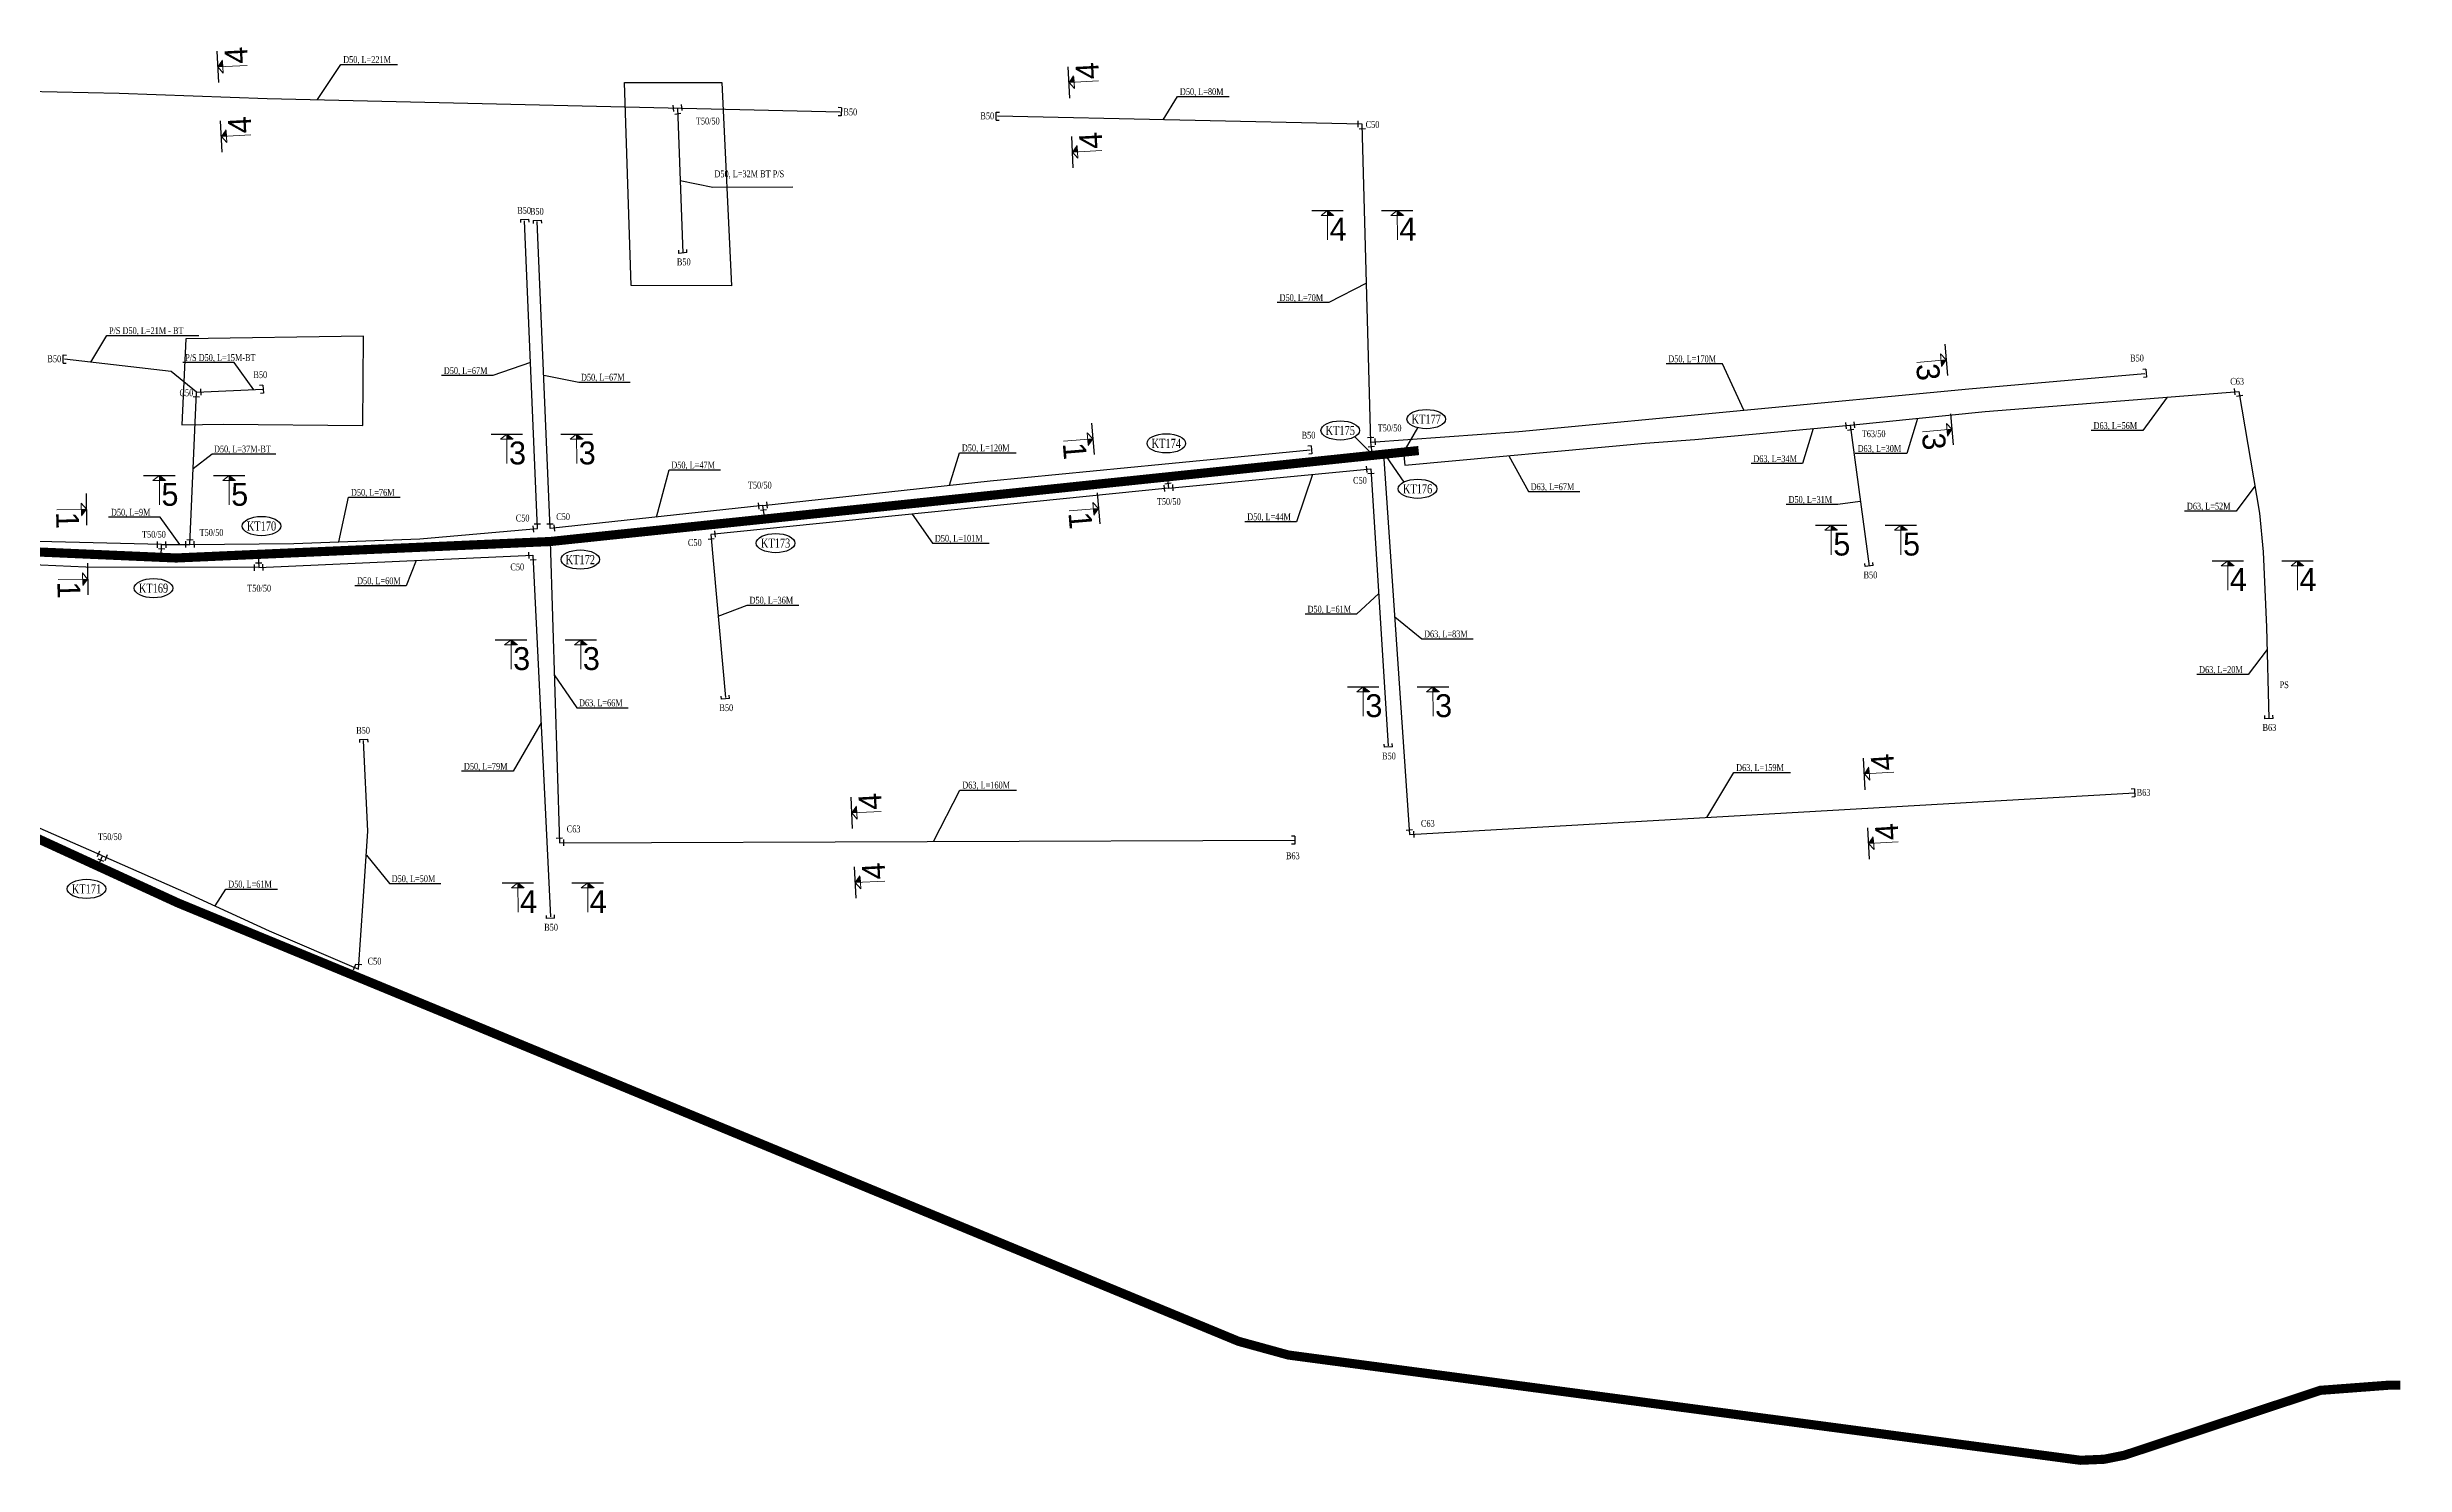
# Model space of a CAD drawing. Extents: x 549410 to 552487, y 2341005 to 2344743.
# Drawn here: x 551972 to 552487, y 2341005 to 2341315 of the extents above; entities that cross this region are included whole.
import ezdxf
from ezdxf.enums import TextEntityAlignment as Align

# ---------------------------------------------------------------- set-up
doc = ezdxf.new("R2010")
doc.units = 0
doc.header["$MEASUREMENT"] = 0
doc.linetypes.add('DASHED', pattern=[0.75, 0.5, -0.25])
for name, color, linetype in [('225', 5, 'DASHED'), ('50', 2, 'Continuous'), ('63', 1, 'Continuous'), ('90', 5, 'DASHED'), ('ten dai khoi thuy', 210, 'Continuous'), ('Text D-L', 7, 'Continuous'), ('Text phu kien', 2, 'Continuous')]:
    doc.layers.add(name, color=color, linetype=linetype)
doc.layers.add('MC', color=7, linetype='Continuous', lineweight=13)
doc.styles.add('HH', font='VHHELS.TTF')
doc.styles.add('Text', font='vntimeh.shx', dxfattribs={"width": 0.75, "bigfont": 'vn.shx'})
doc.styles.add('TextNode', font='vntimeh1.shx', dxfattribs={"width": 0.7, "bigfont": 'vn.shx'})
doc.linetypes.add('ZIGZAG', pattern='A,0.0001,-0.2,[131,ltypeshp.shx,S=0.2,R=0,X=-0.2,Y=0],-0.4,[131,ltypeshp.shx,S=0.2,R=180,X=0.2,Y=0],-0.2', length=0.8001)

# ---------------------------------------------------------------- blocks, each defined once
blk = doc.blocks.new('pt')
at = {"color": 3, "linetype": 'Continuous'}
blk.add_line((0.96, -0.69), (0.96, 0.69), dxfattribs=at)
blk = doc.blocks.new('bit')
at = {"color": 3, "linetype": 'Continuous'}
for points in [[(-0.3, -0.88), (-0.3, 0.88)], [(-0.3, 0.88), (0.39, 0.88)], [(-0.3, -0.88), (0.39, -0.88)]]:
    blk.add_lwpolyline(points, dxfattribs=at)
blk = doc.blocks.new('Daudai')
at = {"layer": 'ten dai khoi thuy', "color": 3}
blk.add_circle((0, 0), 0.75, dxfattribs=at)
blk = doc.blocks.new('Mc1-1')
at = {"layer": 'MC'}
for points in [[(-7.04, -0.89), (-8.44, 0.21), (-8.43, -0.89)], [(8.21, -0.89), (6.81, 0.21), (6.81, -0.89)]]:
    blk.add_hatch(color=256, dxfattribs=at).paths.add_polyline_path(points)
at = {"layer": '63'}
for points in [[(-11.87, 0.21), (-5, 0.21)], [(3.37, 0.21), (10.24, 0.21)]]:
    blk.add_lwpolyline(points, dxfattribs=at)
at = {"layer": 'MC'}
for p, q in [((-8.44, 0.21), (-9.83, -0.9)), ((-8.44, 0.21), (-8.42, -6.23)), ((-8.44, 0.21), (-7.04, -0.89)), ((6.81, 0.21), (5.41, -0.9)), ((6.81, 0.21), (6.82, -6.23)), ((6.81, 0.21), (8.21, -0.89)), ((-9.83, -0.9), (-7.23, -0.89)), ((5.41, -0.9), (8.01, -0.89))]:
    blk.add_line(p, q, dxfattribs=at)
at = {"style": 'HH'}
for p in [(-7.97, -6.42), (7.27, -6.42)]:
    blk.add_text('1', height=5, rotation=0.112, dxfattribs=at).set_placement(p)
blk = doc.blocks.new('Mc3-3')
at = {"layer": 'MC'}
for points in [[(-6.69, -0.88), (-8.09, 0.22), (-8.09, -0.88)], [(8.55, -0.88), (7.15, 0.22), (7.15, -0.88)]]:
    blk.add_hatch(color=256, dxfattribs=at).paths.add_polyline_path(points)
at = {"layer": '63'}
for points in [[(-11.53, 0.22), (-4.66, 0.22)], [(3.72, 0.22), (10.59, 0.22)]]:
    blk.add_lwpolyline(points, dxfattribs=at)
at = {"layer": 'MC'}
for p, q in [((-8.09, 0.22), (-9.49, -0.89)), ((-8.09, 0.22), (-8.08, -6.22)), ((-8.09, 0.22), (-6.69, -0.88)), ((7.15, 0.22), (5.76, -0.89)), ((7.15, 0.22), (7.17, -6.22)), ((7.15, 0.22), (8.55, -0.88)), ((-9.49, -0.89), (-6.88, -0.88)), ((5.76, -0.89), (8.36, -0.88))]:
    blk.add_line(p, q, dxfattribs=at)
at = {"style": 'HH'}
for p in [(-7.62, -6.41), (7.62, -6.41)]:
    blk.add_text('3', height=5, rotation=0.112, dxfattribs=at).set_placement(p)
blk = doc.blocks.new('Mc4-4')
at = {"layer": 'MC'}
for points in [[(-6.73, -0.75), (-8.13, 0.34), (-8.12, -0.76)], [(8.52, -0.75), (7.12, 0.34), (7.12, -0.76)]]:
    blk.add_hatch(color=256, dxfattribs=at).paths.add_polyline_path(points)
at = {"layer": '63'}
for points in [[(-11.56, 0.34), (-4.69, 0.34)], [(3.68, 0.34), (10.55, 0.34)]]:
    blk.add_lwpolyline(points, dxfattribs=at)
at = {"layer": 'MC'}
for p, q in [((-8.13, 0.34), (-9.52, -0.76)), ((-8.13, 0.34), (-8.11, -6.1)), ((-8.13, 0.34), (-6.73, -0.75)), ((7.12, 0.34), (5.72, -0.76)), ((7.12, 0.34), (7.13, -6.1)), ((7.12, 0.34), (8.52, -0.75)), ((-9.52, -0.76), (-6.92, -0.75)), ((5.72, -0.76), (8.32, -0.75))]:
    blk.add_line(p, q, dxfattribs=at)
at = {"style": 'HH'}
for p in [(-7.66, -6.28), (7.58, -6.28)]:
    blk.add_text('4', height=5, rotation=0.112, dxfattribs=at).set_placement(p)
blk = doc.blocks.new('Mc5-5')
at = {"layer": 'MC'}
for points in [[(-6.77, -0.84), (-8.17, 0.25), (-8.17, -0.85)], [(8.47, -0.84), (7.07, 0.25), (7.07, -0.85)]]:
    blk.add_hatch(color=256, dxfattribs=at).paths.add_polyline_path(points)
at = {"layer": '63'}
for points in [[(-11.61, 0.25), (-4.74, 0.25)], [(3.64, 0.25), (10.51, 0.25)]]:
    blk.add_lwpolyline(points, dxfattribs=at)
at = {"layer": 'MC'}
for p, q in [((-8.17, 0.25), (-9.57, -0.85)), ((-8.17, 0.25), (-8.16, -6.19)), ((-8.17, 0.25), (-6.77, -0.84)), ((7.07, 0.25), (5.68, -0.85)), ((7.07, 0.25), (7.08, -6.19)), ((7.07, 0.25), (8.47, -0.84)), ((-9.57, -0.85), (-6.96, -0.84)), ((5.68, -0.85), (8.28, -0.84))]:
    blk.add_line(p, q, dxfattribs=at)
at = {"style": 'HH'}
for p in [(-7.71, -6.37), (7.54, -6.37)]:
    blk.add_text('5', height=5, rotation=0.112, dxfattribs=at).set_placement(p)

msp = doc.modelspace()

# ---------------------------------------------------------------- linework, layer by layer
at = {"layer": '225', "ltscale": 10, "const_width": 2}
msp.add_lwpolyline([(551858.23, 2341193.17), (552000.38, 2341127.9), (552059.14, 2341103.66), (552232.26, 2341032.05), (552243.18, 2341029.05), (552416.33, 2341006.04), (552421.51, 2341006.26), (552425.91, 2341007.13), (552468.8, 2341021.33), (552483.66, 2341022.45), (552486.26, 2341022.45)], dxfattribs=at)
at = {"layer": '50'}
for points in [[(551926.41, 2341308.4), (551926.45, 2341306.25), (551987.57, 2341304.96), (552019.93, 2341303.81), (552145.14, 2341300.9)], [(552259.31, 2341298.16), (552179.59, 2341299.94)], [(552261.2, 2341228.66), (552259.31, 2341298.16)], [(552079.02, 2341209.76), (552076.18, 2341277.07)], [(552081.76, 2341209.75), (552078.95, 2341276.86)], [(551981.33, 2341246.15), (551984.81, 2341251.95), (552004.98, 2341251.98)], [(552004.48, 2341239.54), (551998.89, 2341244.07), (551975.61, 2341246.82)], [(552261.2, 2341228.66), (552293.55, 2341230.99), (552391.94, 2341240.3), (552430.43, 2341243.68)], [(552003.01, 2341206.29), (552004.48, 2341239.54)], [(552365.98, 2341232.33), (552370.12, 2341201.55)], [(552003.75, 2341222.91), (552007.86, 2341226.08), (552021.77, 2341226.09)], [(552128.26, 2341214.8), (552177.97, 2341220.22), (552215.52, 2341223.8), (552247.91, 2341226.95)], [(552261.53, 2341225.75), (552261.2, 2341228.66)], [(552216.63, 2341221.05), (552216.98, 2341218.62)], [(552216.98, 2341218.62), (552261.19, 2341222.8)], [(552261.19, 2341222.8), (552265.01, 2341162.28)], [(552216.98, 2341218.62), (552116.88, 2341208.44)], [(552128.26, 2341214.8), (552081.76, 2341209.75)], [(552128.71, 2341211.84), (552128.26, 2341214.8)], [(552018.04, 2341201.21), (551980.25, 2341201.33), (551934.27, 2341203.32), (551892.46, 2341205.13)], [(551996.82, 2341206.24), (551957.82, 2341207.23), (551920.83, 2341208.44), (551895.88, 2341209.55)], [(551996.75, 2341203.46), (551996.82, 2341206.24), (552003.01, 2341206.29)], [(552003.01, 2341206.29), (552025.72, 2341206.47), (552053.27, 2341207.48), (552079.02, 2341209.76)], [(552116.88, 2341208.44), (552120.08, 2341172.83)], [(552017.96, 2341204.11), (552018.04, 2341201.21)], [(552018.04, 2341201.21), (552078.01, 2341203.91)], [(552078.01, 2341203.91), (552081.86, 2341124.83)], [(551983.86, 2341138.21), (551936.42, 2341158.99), (551896.78, 2341177.9), (551869.41, 2341190.7)], [(552039.85, 2341113.43), (552040.9, 2341128.26), (552041.93, 2341143.58), (552040.98, 2341163.39)], [(551982.94, 2341135.91), (551983.86, 2341138.21)], [(551983.86, 2341138.21), (552002.28, 2341130.13), (552020.3, 2341121.77), (552039.85, 2341113.43)]]:
    msp.add_lwpolyline(points, dxfattribs=at)
at = {"layer": '50', "color": 1}
for points in [[(552109.62, 2341301.73), (552110.81, 2341270)], [(552004.48, 2341239.54), (552018.98, 2341240.2)]]:
    msp.add_lwpolyline(points, dxfattribs=at)
at = {"layer": '63', "linetype": 'ZIGZAG', "ltscale": 10}
for points in [[(552100.22, 2341307.26), (552119.31, 2341307.26), (552121.42, 2341262.8), (552099.45, 2341262.93), (552098.05, 2341307.26)], [(552010.28, 2341232.55), (552040.8, 2341232.29), (552040.98, 2341251.82), (552002.14, 2341251.2), (552001.23, 2341232.4)]]:
    msp.add_lwpolyline(points, close=True, dxfattribs=at)
at = {"layer": '63', "color": 6}
for points in [[(552395.53, 2341235.34), (552450.97, 2341239.74)], [(552450.97, 2341239.74), (552455.5, 2341213.14), (552456.3, 2341204.65), (552457.05, 2341188.21)], [(552332, 2341229.19), (552365.94, 2341232.36)], [(552365.94, 2341232.36), (552395.53, 2341235.34)], [(552263.98, 2341226.01), (552269.65, 2341142.86)], [(552268.34, 2341226.46), (552268.64, 2341223.58), (552321.17, 2341228.43), (552332, 2341229.19)], [(552081.77, 2341206.92), (552083.81, 2341141.07)], [(552457.05, 2341188.21), (552457.55, 2341168.22)], [(552269.65, 2341142.86), (552428.18, 2341151.96)], [(552083.81, 2341141.07), (552244.56, 2341141.61)]]:
    msp.add_lwpolyline(points, dxfattribs=at)
at = {"layer": '90', "color": 241, "ltscale": 10, "true_color": 0xf7abae, "const_width": 2}
msp.add_lwpolyline([(551837.14, 2341202.18), (551838.85, 2341205.95), (551855.83, 2341205.1), (551877.07, 2341208.66), (552000, 2341203.32), (552081.77, 2341206.92), (552271.65, 2341226.81)], dxfattribs=at)
at = {"layer": 'ten dai khoi thuy', "color": 3, "linetype": 'ByBlock'}
for points in [[(552271.4, 2341231.81), (552268.71, 2341227.11)], [(552261.11, 2341226.37), (552257.68, 2341229.81)], [(552264.54, 2341225.51), (552268.39, 2341219.92)]]:
    msp.add_lwpolyline(points, dxfattribs=at)
for centre in [(552273.31, 2341233.69), (552254.51, 2341231.2), (552216.48, 2341228.38), (552271.41, 2341218.45), (552018.66, 2341210.3), (552088.36, 2341202.97), (552131.05, 2341206.57), (551995.05, 2341196.72), (551980.4, 2341130.97)]:
    msp.add_ellipse(centre, major_axis=(-4.22, 0), ratio=0.497929, dxfattribs=at)
at = {"layer": 'Text D-L', "color": 9}
for points in [[(552030.88, 2341303.55), (552036.02, 2341311.22), (552048.4, 2341311.22)], [(552215.81, 2341299.13), (552218.95, 2341304.21), (552230.2, 2341304.21)], [(552110.22, 2341285.86), (552117.35, 2341284.42), (552134.85, 2341284.44)], [(552260.26, 2341263.41), (552251.99, 2341259.17), (552240.74, 2341259.17)], [(552016.98, 2341240.09), (552012.71, 2341246.06), (552001.46, 2341246.06)], [(552077.49, 2341246.09), (552069.27, 2341243.21), (552058.02, 2341243.21)], [(552080.35, 2341243.3), (552088.01, 2341241.76), (552099.26, 2341241.76)], [(552342.74, 2341235.65), (552338.11, 2341245.79), (552325.73, 2341245.79)], [(552435.3, 2341238.49), (552429.95, 2341231.19), (552418.7, 2341231.19)], [(552357.93, 2341231.61), (552355.57, 2341223.95), (552344.32, 2341223.95)], [(552380.73, 2341233.85), (552378.37, 2341226.18), (552367.12, 2341226.18)], [(552169.11, 2341219.26), (552171.27, 2341226.32), (552183.64, 2341226.32)], [(552291.4, 2341225.68), (552295.64, 2341217.82), (552306.89, 2341217.82)], [(552105.01, 2341212.27), (552107.76, 2341222.58), (552119.01, 2341222.58)], [(552248.41, 2341221.59), (552244.92, 2341211.25), (552233.67, 2341211.25)], [(552035.56, 2341206.83), (552037.71, 2341216.59), (552048.96, 2341216.59)], [(552368.21, 2341215.7), (552363.26, 2341215.03), (552352.01, 2341215.03)], [(552454.5, 2341219.02), (552450.36, 2341213.57), (552439.11, 2341213.57)], [(552000.77, 2341206.27), (551996.49, 2341212.24), (551985.24, 2341212.24)], [(552160.9, 2341212.91), (552165.38, 2341206.55), (552177.76, 2341206.55)], [(552052.45, 2341202.76), (552050.31, 2341197.26), (552039.06, 2341197.26)], [(552262.91, 2341195.54), (552258.09, 2341191.05), (552246.84, 2341191.05)], [(552118.48, 2341190.63), (552124.86, 2341193.01), (552136.11, 2341193.01)], [(552266.41, 2341190.46), (552272.33, 2341185.63), (552283.58, 2341185.63)], [(552457.17, 2341183.3), (552453.03, 2341177.84), (552441.78, 2341177.84)], [(552082.67, 2341177.76), (552087.58, 2341170.57), (552098.83, 2341170.57)], [(552079.79, 2341167.26), (552073.66, 2341156.69), (552062.41, 2341156.69)], [(552334.63, 2341146.59), (552340.56, 2341156.42), (552352.94, 2341156.42)], [(552165.56, 2341141.35), (552171.37, 2341152.59), (552183.74, 2341152.59)], [(552041.58, 2341138.36), (552046.62, 2341132.12), (552057.87, 2341132.12)], [(552008.53, 2341127.23), (552010.89, 2341130.93), (552022.14, 2341130.93)]]:
    msp.add_lwpolyline(points, dxfattribs=at)

# ---------------------------------------------------------------- block references
at = {"layer": '50'}
for name, p, rotation in [('pt', (552109.62, 2341301.73), 185.8064013249053), ('pt', (552109.81, 2341299.43), 98.18250372197814), ('pt', (552109.62, 2341301.73), 5.401535156297149), ('bit', (552145.14, 2341300.9), 178.6690782502222), ('bit', (552179.59, 2341299.94), 358.7210095476682), ('pt', (552259.31, 2341298.16), 178.7211615992846), ('pt', (552259.31, 2341298.16), 271.5589345971771), ('bit', (552076.18, 2341277.07), 272.4213437494184), ('bit', (552078.95, 2341276.86), 272.4009753813934), ('bit', (552110.78, 2341270.3), 95.14376796850999), ('bit', (551975.61, 2341246.82), 358.7210095476682), ('bit', (552018.72, 2341240.17), 185.5411877523365), ('bit', (552430.43, 2341243.68), 185.0089228018559), ('pt', (552004.48, 2341239.54), 267.4670418246196), ('pt', (552004.48, 2341239.54), 2.495252543942401), ('pt', (552450.97, 2341239.74), 184.5376254999339), ('pt', (552450.97, 2341239.74), 279.671452488244), ('pt', (552365.98, 2341232.33), 185.2894554043143), ('pt', (552365.98, 2341232.33), 277.6592665060619), ('pt', (552365.98, 2341232.33), 5.799835389368313), ('bit', (552247.91, 2341226.95), 185.5411877523365), ('pt', (552261.2, 2341228.66), 91.5590866518136), ('pt', (552261.2, 2341228.66), 276.4039216069736), ('pt', (552261.2, 2341228.66), 4.128243089675711), ('pt', (552261.19, 2341222.8), 185.4013831171447), ('pt', (552261.19, 2341222.8), 273.6111493820432), ('pt', (552128.26, 2341214.8), 186.2037129039472), ('pt', (552128.26, 2341214.8), 6.224573494104378), ('pt', (552216.98, 2341218.62), 185.8064013249054), ('pt', (552216.98, 2341218.62), 98.18250372197814), ('pt', (552216.98, 2341218.62), 5.401535156297148), ('pt', (552079.02, 2341209.76), 185.0598612162262), ('pt', (552079.02, 2341209.76), 92.4214957910163), ('pt', (552081.76, 2341209.75), 92.40112742018027), ('pt', (552081.76, 2341209.75), 6.203864954111741), ('pt', (552128.26, 2341214.8), 278.5003957933746), ('pt', (551996.82, 2341206.24), 180.468418844271), ('pt', (551996.82, 2341206.24), 0.468570867669235), ('pt', (552003.01, 2341206.29), 180.4684188442711), ('pt', (552003.01, 2341206.29), 87.46719386443165), ('pt', (552003.01, 2341206.29), 0.468570867669235), ('pt', (552116.88, 2341208.44), 275.1436159179395), ('pt', (552116.88, 2341208.44), 5.806553356149355), ('pt', (552018.04, 2341201.21), 179.8254093690969), ('pt', (552018.04, 2341201.21), 91.40071433974852), ('pt', (552018.04, 2341201.21), 2.570861422185464), ('pt', (552078.01, 2341203.91), 182.5707094090311), ('pt', (552078.01, 2341203.91), 272.7881690586165), ('bit', (552370.12, 2341201.84), 97.65941853846668), ('bit', (552120.08, 2341172.83), 95.14376796850999), ('bit', (552457.55, 2341168.52), 92.60984403769619), ('bit', (552040.98, 2341163.39), 272.7608725185148), ('bit', (552265.01, 2341162.28), 93.6113014156488), ('bit', (552427.89, 2341151.94), 183.2853979061751), ('pt', (552269.65, 2341142.86), 93.9036374889717), ('pt', (552269.65, 2341142.86), 3.285549959184463), ('pt', (551983.86, 2341138.21), 156.346607259881), ('pt', (551983.86, 2341138.21), 336.3192202459311), ('pt', (552083.81, 2341141.07), 91.77960875414168), ('pt', (552083.81, 2341141.07), 0.194013638399181), ('bit', (552244.26, 2341141.61), 180.1938615757531), ('pt', (551983.86, 2341138.21), 248.3347925550173), ('bit', (552081.86, 2341124.83), 92.78832109000105), ('pt', (552039.85, 2341113.43), 156.8951237061431), ('pt', (552039.85, 2341113.43), 85.94489590304796)]:
    msp.add_blockref(name, p, dxfattribs=dict(at, rotation=rotation))
at = {"layer": '50', "xscale": -1, "rotation": 89.61430472253588}
msp.add_blockref('pt', (551996.82, 2341206.24), dxfattribs=at)
at = {"layer": '63'}
for name, p, rotation in [('Mc4-4', (552009.82, 2341303.6), 92.87030452115113), ('Mc4-4', (552195.9, 2341300.2), 92.87030452115113), ('Mc3-3', (552387.43, 2341238.56), 274.8184017595599), ('Mc1-1', (552200.88, 2341220.94), 274.66795209567), ('Mc1-1', (551980.31, 2341205.52), 271.0503276100656), ('Mc4-4', (552369.87, 2341149.01), 93.52859056808389), ('Mc4-4', (552148.42, 2341140.48), 92.87030452115113)]:
    msp.add_blockref(name, p, dxfattribs=dict(at, rotation=rotation))
for name, p in [('Mc4-4', (552259.86, 2341278.98)), ('Mc3-3', (552080.4, 2341230.19)), ('Mc5-5', (552004.5, 2341221.1)), ('Mc5-5', (552370.02, 2341210.22)), ('Mc4-4', (552456.66, 2341202.37)), ('Mc3-3', (552081.31, 2341185.23)), ('Mc3-3', (552267.63, 2341174.94)), ('Mc4-4', (552082.85, 2341131.96))]:
    msp.add_blockref(name, p, dxfattribs=at)
at = {"layer": 'ten dai khoi thuy'}
for p in [(552261.53, 2341225.75), (552263.98, 2341226.01), (552268.34, 2341226.46), (552216.63, 2341221.05), (552128.71, 2341211.84), (552017.96, 2341204.11), (552081.77, 2341206.92), (551996.75, 2341203.46), (551982.94, 2341135.91)]:
    msp.add_blockref('Daudai', p, dxfattribs=at)

# ---------------------------------------------------------------- texts
at = {"layer": '50', "style": 'Text', "width": 0.75}
for s, p in [('p/s D50, L=21m - bt', (551985.31, 2341251.83)), ('D50, L=37m-bt', (552008.27, 2341225.96))]:
    msp.add_text(s, height=1.5, dxfattribs=at).set_placement(p, align=Align.BOTTOM_LEFT)
at = {"layer": 'ten dai khoi thuy', "color": 2, "style": 'TextNode', "width": 0.75}
for s, p in [('KT175', (552254.51, 2341231.2)), ('KT177', (552273.31, 2341233.69)), ('KT174', (552216.48, 2341228.38)), ('KT176', (552271.41, 2341218.45)), ('KT170', (552018.66, 2341210.3)), ('KT173', (552131.05, 2341206.57)), ('KT172', (552088.36, 2341202.97)), ('KT169', (551995.05, 2341196.72)), ('KT171', (551980.4, 2341130.97))]:
    msp.add_text(s, height=2, dxfattribs=at).set_placement(p, align=Align.MIDDLE)
at = {"layer": 'Text D-L', "color": 4, "style": 'Text', "width": 0.75}
for s, p in [('D50, L=221m', (552036.52, 2341311.1)), ('D50, L=80m', (552219.45, 2341304.09)), ('D50, L=70m', (552241.24, 2341259.05)), ('D50, L=170m', (552326.23, 2341245.67)), ('D50, L=67m', (552058.52, 2341243.09)), ('D50, L=67m', (552088.51, 2341241.64)), ('D63, L=56m', (552419.2, 2341231.07)), ('D50, L=120m', (552171.77, 2341226.2)), ('D63, L=34m', (552344.82, 2341223.83)), ('D63, L=30m', (552367.62, 2341226.06)), ('D50, L=47m', (552108.26, 2341222.46)), ('D50, L=76m', (552038.21, 2341216.47)), ('D63, L=67m', (552296.14, 2341217.7)), ('D63, L=52m', (552439.61, 2341213.45)), ('D50, L=9m', (551985.74, 2341212.12)), ('D50, L=44m', (552234.17, 2341211.13)), ('D50, L=101m', (552165.88, 2341206.43)), ('D50, L=60m', (552039.56, 2341197.14)), ('D50, L=36m', (552125.36, 2341192.89)), ('D50, L=61m', (552247.34, 2341190.93)), ('D63, L=83m', (552272.83, 2341185.51)), ('D63, L=20m', (552442.28, 2341177.72)), ('D63, L=66m', (552088.08, 2341170.45)), ('D50, L=79m', (552062.91, 2341156.57)), ('D50, L=61m', (552011.39, 2341130.81)), ('D50, L=50m', (552047.12, 2341132))]:
    msp.add_text(s, height=1.5, dxfattribs=at).set_placement(p, align=Align.BOTTOM_LEFT)
at = {"layer": 'Text D-L', "color": 1, "style": 'Text', "width": 0.75}
for s, p in [('D50, L=32m bt p/s', (552117.68, 2341286.11)), ('p/s D50, L=15m-bt', (552001.96, 2341245.94)), ('ps', (552459.89, 2341174.41))]:
    msp.add_text(s, height=1.5, dxfattribs=at).set_placement(p, align=Align.BOTTOM_LEFT)
at = {"layer": 'Text D-L', "color": 40, "true_color": 0xf8d731, "style": 'Text', "width": 0.75}
for s, p in [('D50, L=31m', (552352.51, 2341214.91)), ('D63, L=160m', (552171.87, 2341152.47))]:
    msp.add_text(s, height=1.5, dxfattribs=at).set_placement(p, align=Align.BOTTOM_LEFT)
at = {"layer": 'Text D-L', "color": 2, "style": 'Text', "width": 0.75}
msp.add_text('D63, L=159m', height=1.5, dxfattribs=at).set_placement((552341.06, 2341156.3), align=Align.BOTTOM_LEFT)
at = {"layer": 'Text phu kien', "color": 4, "style": 'Text', "width": 0.75}
for s, p in [('T50/50', (552116.23, 2341298.86)), ('B50', (552147.39, 2341300.85)), ('B50', (552177.34, 2341299.99)), ('C50', (552261.56, 2341298.11)), ('B50', (552076.08, 2341279.32)), ('B50', (552078.85, 2341279.11)), ('B50', (552110.98, 2341268.06)), ('B50', (551973.36, 2341246.87)), ('B50', (552428.7, 2341247.03)), ('B50', (552018.39, 2341243.4)), ('C63', (552450.59, 2341241.95)), ('C50', (552002.23, 2341239.44)), ('B50', (552247.57, 2341230.17)), ('T50/50', (552265.3, 2341231.76)), ('T63/50', (552371.12, 2341230.49)), ('C50', (552258.81, 2341220.3)), ('T50/50', (552127.6, 2341219.25)), ('T50/50', (552217.01, 2341215.67)), ('C50', (552075.75, 2341212.05)), ('C50', (552084.6, 2341212.36)), ('T50/50', (551995.14, 2341208.49)), ('T50/50', (552007.73, 2341208.9)), ('C50', (552113.39, 2341206.7)), ('C50', (552074.57, 2341201.36)), ('B50', (552370.42, 2341199.61)), ('T50/50', (552018.15, 2341196.71)), ('B50', (552120.28, 2341170.59)), ('B50', (552040.87, 2341165.64)), ('B63', (552457.65, 2341166.27)), ('B50', (552265.15, 2341160.03)), ('B63', (552430.13, 2341152.07)), ('T50/50', (551985.52, 2341142.39)), ('C63', (552086.89, 2341144.09)), ('C63', (552273.65, 2341145.3)), ('B63', (552244.13, 2341138.21)), ('B50', (552081.97, 2341122.59)), ('C50', (552043.37, 2341115.17))]:
    msp.add_text(s, height=1.5, dxfattribs=at).set_placement(p, align=Align.MIDDLE_CENTER)

doc.saveas('drawing.dxf')
